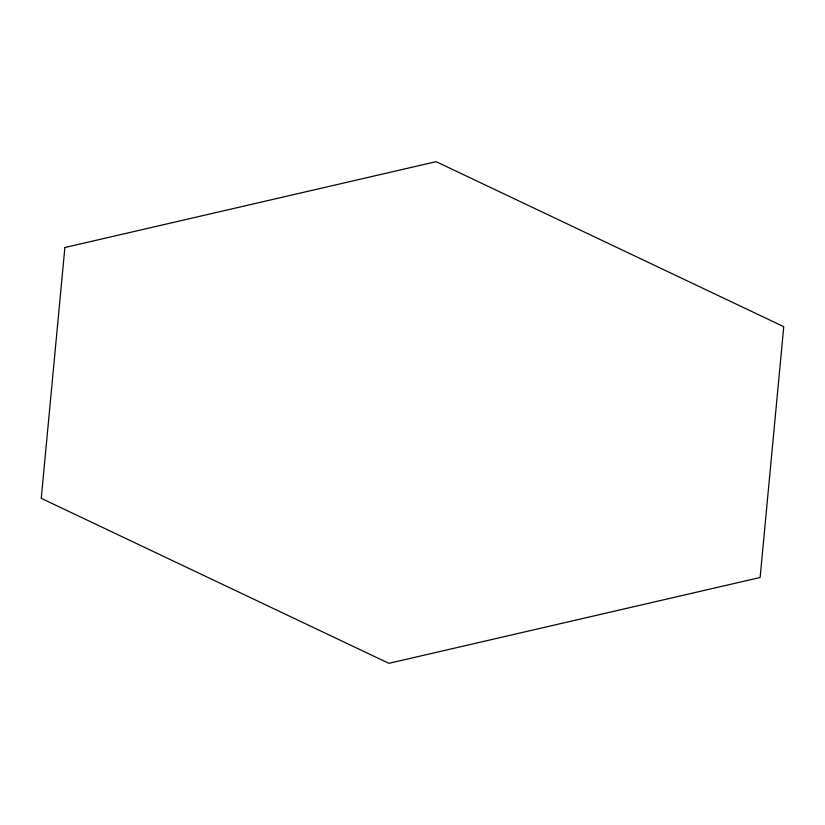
<?xml version="1.0" encoding="UTF-8"?>
<svg xmlns="http://www.w3.org/2000/svg" width="825" height="825" viewBox="0 0 825 825"><rect width="100%" height="100%" fill="white"/><g stroke="black" fill="none" stroke-linecap="round" stroke-linejoin="round"><path stroke-width="1.24" d="M64.876 247.51L41.25 498.331L388.874 663.331L760.124 577.49L783.75 326.669L436.126 161.669L64.876 247.51"/></g></svg>
